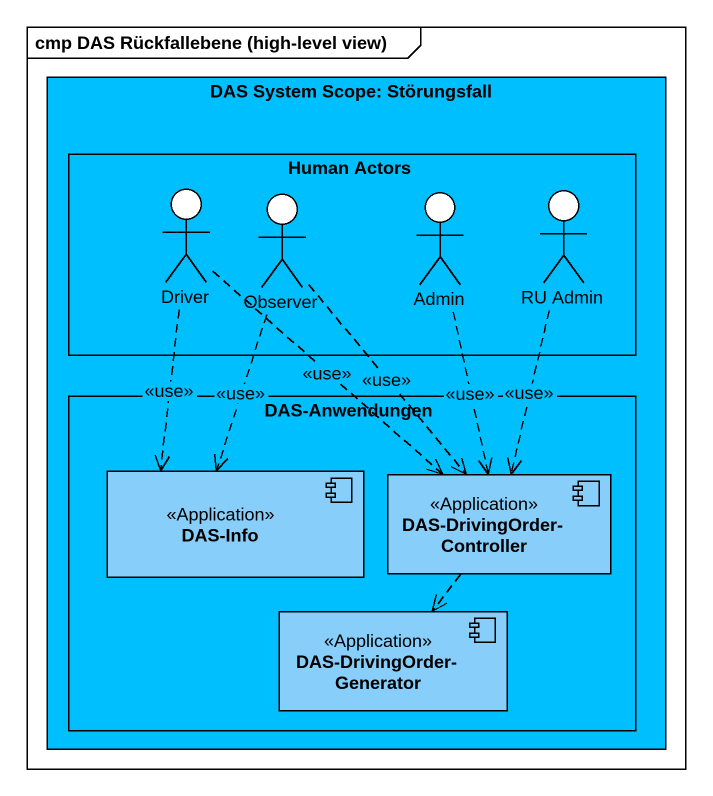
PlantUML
@startuml
mainframe cmp DAS Rückfallebene (high-level view)
rectangle "DAS System Scope: Störungsfall" as DAS_System_Scope #00BFFF {
  rectangle "Human Actors" as Human_Actors {
    actor Driver
    actor Observer
    actor Admin
    actor "RU Admin" as RU_Admin
  }
  rectangle "DAS-Anwendungen" as DAS_Anwendungen {
    component "DAS-Info" as DAS_Info <<Application>> #87CEFA
    component "DAS-DrivingOrder-Controller" as DAS_DrivingOrder_Controller <<Application>> #87CEFA
    component "DAS-DrivingOrder-Generator" as DAS_DrivingOrder_Generator <<Application>> #87CEFA
  }
}
Driver ..> DAS_Info : <<use>>
Driver ..> DAS_DrivingOrder_Controller : <<use>>
Observer ..> DAS_Info : <<use>>
Observer ..> DAS_DrivingOrder_Controller : <<use>>
Admin ..> DAS_DrivingOrder_Controller : <<use>>
RU_Admin ..> DAS_DrivingOrder_Controller : <<use>>
DAS_DrivingOrder_Controller ..> DAS_DrivingOrder_Generator
@enduml
